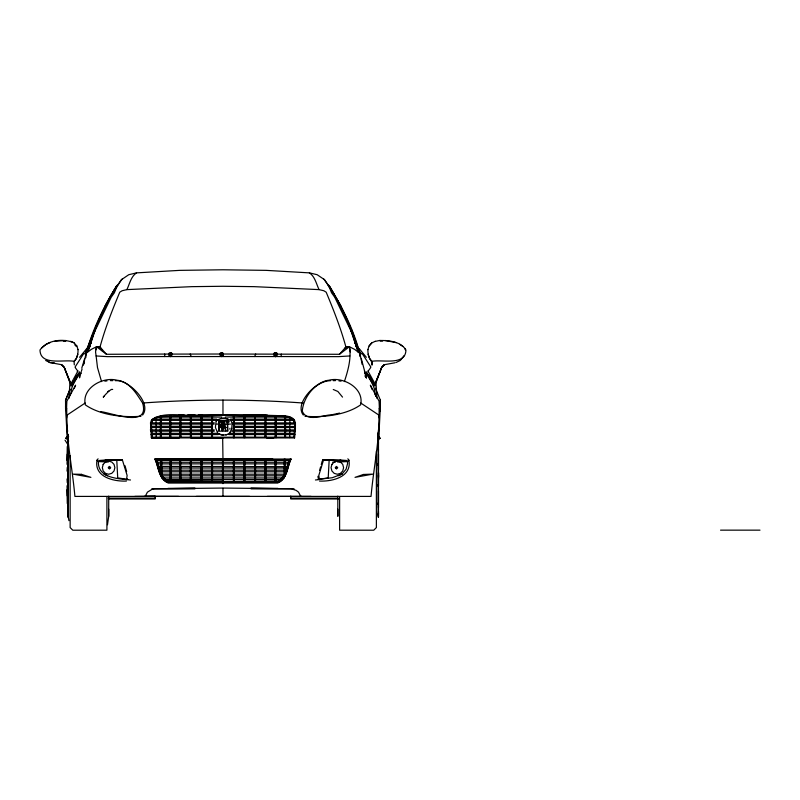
<?xml version="1.0" encoding="UTF-8"?>
<svg xmlns="http://www.w3.org/2000/svg" width="800" height="800" viewBox="0 0 800 800"><rect width="100%" height="100%" fill="white"/><g stroke="black" fill="none" stroke-linecap="round" stroke-linejoin="round"><path stroke-width="1.2" d="M67.13 437L65.56 406.61L66.07 410.64M65.56 409.12L65.56 400.16L70.1 389.16L65.57 400.18L65.7 408.6L65.6 402.78M68.02 471.89L68.05 485.91M169.65 356.07L168.97 353.36M168.97 354.06L169.25 355.61L170.4 356.59L171.56 355.66L171.83 353.36M360.03 356.61L359.63 353.2L354.57 349.34L349.42 346.74L339.47 354.29L222.96 354.02L222.69 355.61L221.53 356.54L220.37 355.61L220.1 353.32M222.53 482.06L222.54 459.66L223.4 459.66L223.4 482.06L222.53 482.06L223.4 482.06M222.97 481.93L222.97 459.5M153.33 418.89L159.42 416.6L222.97 415.44L222.97 414.79M222.96 356.53L222.96 353.32M233.47 460.19L233.47 481.72L234.33 481.72L234.33 460.19L233.84 460.35M233.9 481.59L233.9 459.96M233.9 437.28L233.9 431.35M233.47 424.06L234.33 424.06L233.9 414.7M244 460.18L244 481.72L244.86 481.72L244.87 460.18L244.38 460.35M244 437.71L244 414.78M244.43 481.51L244.44 459.96M244.43 437.26L244.03 415.4M244.86 437.71L244.87 414.78M254.64 460.18L254.64 481.76L255.5 481.76L255.5 460.18L255 460.35M254.64 437.19L255.07 414.9L255.5 437.19M255.06 481.41L254.64 481.76L255.07 459.95M255.07 437.24L255.07 431.36M255.07 430.21C253.76 431.44 256.4 431.47 255.07 430.21L255.1 415.71M265.05 460.17L265.05 481.76L265.91 481.76L265.91 460.17L265.42 460.35M265.05 437.2L265.05 415.38L265.91 415.38L265.91 437.19M265.06 481.61L265.91 481.61L265.05 481.76L265.48 459.95M265.48 437.23L265.48 431.35M265.48 430.19C264.26 431.43 266.69 431.43 265.48 430.19L265.48 415.37M274.94 481.76L274.94 460.15L275.8 460.15L275.8 481.76L274.94 481.76L275.79 460.15M275.6 437.23L275.6 431.36M276.03 431.15L275.61 415.59M276.03 437.71L276.04 415.59L275.17 415.59L275.17 437.19L276.03 437.19M275.35 356.52L276.66 355.61L276.94 353.36L274.09 353.36L274.51 355.85L275.68 356.54M284.2 477.91L284.2 459.16M284.63 473.74L284.63 460.33M284.87 437.2L284.67 415.84L285.53 415.84L285.53 437.53M285.06 475.64L285.07 459.15M285.09 437.24L285.09 431.35M285.52 431.15L285.12 416.5M378.5 478.19L378.5 472.49M68.04 450.08L68.05 434.46L68.04 441.65M294.67 429.22L294.69 422.92L293.58 419.98L288.7 417.18L283.1 416.34L222.97 415.3L162.83 416.34L154.3 418.3L152.36 419.98L151.25 423L152.81 419.94M295.41 429.31L295.43 422.81M378.48 490.76L378.47 507.6M378.49 449.53L378.48 469.7M378.16 447.08L378.48 442.46M68.04 437.14L68.04 434.34M68.04 469.7L68.04 449.53M68.06 508.43L68.05 515.61M107.49 524.77L108.69 516.33L108.71 509.17M294.68 426.52L234.09 426.29M294.68 423.84L294.65 422.9L232.85 422.87M378.46 513.8L378.48 511.42M68.05 512.93L68.05 517.03L68.05 454.03M378.48 434.34L378.48 437.14M379.68 411.66L380.37 406.61L378.8 437M289.53 461.79L289.55 459.37M289.73 437.62L289.9 417.08M378.17 514L378.48 517.03L378.48 454.03M127.03 479.12L127.63 479.35L126.53 479.58L127.12 475.43L122.35 459.85L99.35 460.53L98.4 461.58C97.61 478.35 118.46 478.71 130.5 479.99M267.33 496.41L371.03 496.41C373.87 464.69 381.1 433.09 379.04 401.12L370.35 385.18L372.16 389.54M375.38 388.06L380.37 400.16L380.24 408.6L380.37 400.98L380.31 403.69M364.88 375.87L366.38 377.86L366.5 374.06L364.85 373.28M78.04 349.54C78.17 353.67 77.34 358.51 74.04 361.32C63.9 359.26 40.22 366.1 40 349.98C47.01 339.91 63.29 338.1 74.06 342.87M67.27 446.54L67.03 460.4M67.04 489.67L67.27 503.52M103.41 397.11L103.86 396.33C100.71 400.23 110.73 387.56 112.68 389.5M70.99 393.5C70.91 386.26 75.81 379.98 79.43 374.06L81.08 373.28M178.6 496.41L74.91 496.41C72.06 464.69 64.83 433.09 66.89 401.12L75.59 385.18L74.23 388.45M67.27 454.17L67.03 464.33M69 398.32L69.88 383.45M67.04 485.75L67.27 495.89M77.89 371.08L70.51 384.57L70.75 383.45M85.77 357.75L86.3 353.2L91.36 349.34L96.51 346.74L106.44 354.29L164.64 354.07L164.8 356.55L281.12 356.55L281.27 354.07M83.89 363.28C89.39 335.52 102.17 309.32 117.06 285.36L116.71 285.6C104.7 306.17 94.58 328.05 88.06 350.98M339.47 354.29L345.83 347.04L349.42 346.72C351.48 358.4 348.03 370.49 344.38 381.6M285.53 415.84L245.36 414.65L267.36 415.11M371.61 364.9L371.9 361.32C368.59 358.51 367.76 353.67 367.9 349.54M284.59 476.54L285.06 470.79M168.97 353.93L170.4 352.65L171.57 353.09L171.02 356.35M220.1 353.89L221.53 352.61L222.71 353.05L222.16 356.3M276.69 353.09L276.94 353.93L274.09 353.93L274.34 353.09L276.69 353.09L276.14 356.34L275.51 356.59L274.35 355.65L274.09 354.06M266.63 437.93L294.59 437.92L295.41 429.32M293.85 437.33L294.67 429.08M98.08 458.81L97.01 460.18C93.93 476.95 113.5 481.63 126.4 481.07M294.46 431.15L294.59 429.93L232.85 429.93M294.12 434.57L294.25 433.34L230.34 433.34M171.82 354.1L220.53 354.02M276.94 354.1L274.09 354.05L274.76 356.05M377.99 433.74L379.23 424.33L379.36 408.14L379.49 408.71M223.98 421.21L222.61 430.63L223.5 427.76L224.99 427.76L225.41 430.63L225.95 430.63L223.98 421.21L224.49 421.23M66.62 418.17L67.06 415.09L85.14 403.05M67.04 478.96L67.27 482.68M67.27 467.41L67.03 471.12M171.83 354.05L171.54 355.57M222.96 354L222.49 355.84L221.36 356.48M276.94 354.07L276.14 356.34M231.76 428.4C231.43 431.1 232.77 422.16 231.12 420.96C227.1 417.29 220.36 417.3 216.19 420.96L215.38 427.32L217.71 433.23L222.54 435.14L226.7 434.64L225.68 434.91M95.94 349.76L96.49 346.76L100.08 347.04L106.44 354.29M222.79 466.4L222.54 467.75L223.4 467.75L223.15 466.4M222.77 470.19C221.42 471.98 224.46 471.91 223.17 470.19M222.79 474.21L222.54 475.46L223.4 475.46L223.15 474.21M286.14 470.18L285.83 471.79L160.1 471.79L159.79 470.18L286.14 470.18L285.62 471.79M287.29 466.39L286.99 468L158.95 468L158.64 466.39L287.23 466.65M288.74 462.25L288.43 463.86L157.5 463.86L157.19 462.25L288.74 462.25L288.31 463.86M180.33 477.98L180.02 479.39L180.89 479.38L180.58 477.98M170.46 477.98L170.13 479.49L170.99 479.47L170.67 477.98M190.76 477.98L190.43 479.38L191.3 479.37L190.97 477.98M201.4 477.98L201.07 479.46L201.93 479.45L201.6 477.98M211.92 477.98L211.6 479.43L212.47 479.43L212.47 460.19L211.6 460.19L211.61 481.76C212.49 482.3 212.47 480.52 212.15 477.98M229.81 429.16L230 428.24M233.78 477.98L233.46 479.43L234.33 479.43L234.01 477.98M244.34 477.98L244 479.45L244.86 479.46L244.53 477.98M254.96 477.98L254.64 479.37L255.5 479.38L255.17 477.98M265.37 477.98L265.05 479.38L265.91 479.39L265.59 477.98M275.27 477.98L274.94 479.47L275.8 479.49L275.47 477.98M180.31 466.39C179.29 468.15 181.62 468.16 180.59 466.39M180.3 470.18C178.98 471.9 181.93 471.9 180.61 470.18M170.43 466.39L170.13 467.92L170.99 467.9L170.69 466.39M180.32 474.2C179.32 475.87 181.59 475.89 180.59 474.2M190.73 466.39L190.43 467.75L191.29 467.73L191 466.39M201.37 466.39C200.19 468.25 202.79 468.22 201.63 466.39M211.88 466.39L211.6 467.78L212.47 467.78L212.19 466.39M99.73 348.1C104.82 329 112.16 310.44 119.76 292.19L122.14 290.74L126.87 289.62L191.87 286.65L222.97 286.27L254.07 286.65L319.07 289.62L323.79 290.74L326.18 292.19C333.78 310.44 341.11 329 346.2 348.1M170.42 470.18C169.31 472.06 171.81 472.03 170.7 470.18M190.71 470.18C189.37 471.87 192.39 471.92 191.02 470.18M201.35 470.18C200.02 471.94 202.97 471.91 201.65 470.18M211.86 470.18C210.69 471.92 213.3 471.85 212.21 470.18M233.74 466.39L233.47 467.78L234.33 467.78L234.05 466.39M244.3 466.39C243.14 468.22 245.74 468.25 244.57 466.39M254.93 466.39L254.64 467.73L255.5 467.75L255.21 466.39M265.34 466.39C264.14 468.21 266.81 468.2 265.62 466.39M275.25 466.39L274.94 467.9L275.8 467.92L275.5 466.39M170.44 474.2L170.13 475.67L170.99 475.65L170.68 474.2M190.73 474.2L190.43 475.47L191.3 475.46L191 474.2M201.37 474.2C200.34 475.9 202.65 475.87 201.63 474.2M211.88 474.2L211.6 475.49L212.47 475.48L212.19 474.2M233.73 470.18C232.67 471.87 235.13 471.87 234.07 470.18M244.28 470.18C242.97 471.91 245.92 471.94 244.58 470.18M254.92 470.18C253.64 471.8 256.57 471.89 255.22 470.18M265.33 470.18C264 471.9 266.96 471.91 265.63 470.18M275.23 470.18C274.13 472.03 276.63 472.06 275.51 470.18M233.74 474.2L233.47 475.48L234.33 475.49L234.05 474.2M244.3 474.2C243.29 475.87 245.59 475.9 244.56 474.2M254.94 474.2L254.64 475.46L255.5 475.47L255.2 474.2M265.35 474.2C264.32 475.9 266.65 475.89 265.61 474.2M275.25 474.2L274.94 475.65L275.8 475.67L275.49 474.2M161.17 466.39L160.87 467.93L161.73 467.9L161.43 466.39M161.15 470.18C159.84 472.09 162.75 472.05 161.45 470.18M284.5 466.39L284.2 467.9L285.06 467.93L284.76 466.39M66.44 408.71L66.57 408.14L66.71 424.33L67.63 431.38M284.48 470.18C283.19 472.05 286.09 472.09 284.78 470.18M330.67 380.67C315.73 381.01 303.08 397.32 302.29 411.27C307.06 422.47 322.64 415.11 331.55 414.79M180.33 462.31C179.08 463.79 181.77 464.21 180.58 462.31M170.46 462.25L170.13 463.73L170.99 463.71L170.66 462.25M190.75 462.25L190.43 463.59L191.29 463.58L190.97 462.25M201.39 462.25C200.17 464.08 202.81 464.05 201.61 462.25M211.91 462.25L211.6 463.62L212.47 463.62L212.16 462.25M233.77 462.25L233.47 463.62L234.33 463.62L234.03 462.25M244.33 462.25C243.12 464.05 245.76 464.08 244.54 462.25M254.96 462.25L254.64 463.58L255.5 463.59L255.18 462.25M265.35 462.31C264.13 464.08 266.87 463.98 265.59 462.25M275.27 462.25L274.94 463.71L275.8 463.73L275.48 462.25M161.19 462.25L160.87 463.75L161.73 463.73L161.41 462.25M284.52 462.25L284.2 463.73L285.06 463.75L284.74 462.25M89.65 347.29L90.87 342.63L89.55 346.96M88.16 351.34L93.35 334.26L111.18 297.25L114.36 292.8L116.36 287.91L121.26 279.81L128.78 274.7L136.56 272.87L179.76 270.36L222.97 269.79L266.17 270.36L309.37 272.87L317.15 274.7L324.68 279.81L329.58 287.91L331.57 292.8L334.75 297.25L352.58 334.26L357.46 350.16M319.61 470.43L320.6 466.9M321.26 464.55L322.24 461.02M378.15 465.56L378.15 463.5M68.38 484.52L68.38 486.57M81.23 371.76L79.55 377.86L79.43 374.06M169.91 420.35L170.33 419.21L170.75 420.35M275.18 420.35L275.61 419.21L276.02 420.35M81.78 368.09L84.61 358.76M180.06 427.46L180.45 426.5L180.88 427.52M81.5 370.84L82.07 369.02M68.14 436.62L67.08 436.66L66.45 438.63L68.72 441.1M68.38 502.99L68.05 507.6M160.42 420.35L160.84 419.19L161.26 420.35M284.67 420.35L285.1 419.19L285.51 420.35M169.91 424.09L170.33 423.02L170.76 424.09M275.17 424.09L275.6 423.02L276.03 424.09M367.89 349.63L369.1 345.91L371.88 342.78M90.3 344.67L95.17 330.13M169.93 427.52L170.33 426.51L170.74 427.52M276.72 355.38L276.27 356.07M68.38 463.5L68.38 465.56M275.21 427.5L275.6 426.51L276 427.52M154.91 459.05L291.02 459.05C287.3 466.83 287.37 479.07 278.06 482.81L167.88 482.81C158.56 479.07 158.63 466.83 154.91 459.05L272.77 459.05M291.02 459.05L290.9 459.16C287.17 466.92 287.2 478.7 278.05 482.52L167.89 482.52C158.74 478.7 158.77 466.92 155.03 459.16L156.69 460.35L160.15 470.26M284.63 473.56L289.25 460.35L290.9 459.16M77.85 354.17L76.31 358.55L74.06 361.62M160.41 424.09L160.84 423L161.06 437.2M285.06 473.36L284.31 475.81L161.62 475.81L161.31 474.2L284.51 474.2M83.39 365.12L84.51 362M231.48 429.38L229.48 433.23L230.1 432.35M378.15 486.57L378.15 484.52M150.5 422.83L151.65 419.71C165.48 410.47 184.86 417.29 200.57 414.65M160.44 427.52L160.84 426.5L161.25 427.52M375.9 383L381.6 367.55L384.05 364.92L381.6 367.55L375.81 382.03L381.81 367.18L383.85 365.27M265.05 427.52L265.48 426.5L265.9 427.52M254.73 356.53L255.69 354.03M87.97 349.3L90.18 343.59M73.91 380.63L72.17 385.68L79.53 372.25M152.22 420.35L153.18 419.12L216.74 419.12M126.87 289.62C129.64 283.97 130.95 276.47 136.56 272.87M233.9 423.02L233.56 423.85M211.65 427.44L212.04 426.51L212.46 427.52L150.51 427.52M201.11 427.46L201.5 426.55L201.92 427.52M244.05 427.46L244.43 426.55L244.85 427.52M212.04 430.19C213.13 431.45 210.94 431.45 212.04 430.19L212.03 414.7M169.91 431.15L170.33 415.59M169.91 434.57L170.33 433.68L170.75 434.57M275.17 431.15L275.6 430.2M190.86 430.21C189.54 431.47 192.18 431.44 190.86 430.21L190.86 415.72M283.98 475.81L284.43 474.81M275.18 434.57L275.6 433.68L276.02 434.57M119.61 282.4L116.19 286.96C102.31 307.41 94.57 331.08 84.98 353.47L83.34 354.16L75.02 367.12M180.45 430.19C179.25 431.43 181.67 431.43 180.45 430.19L180.45 415.37M233.51 427.43L294.67 427.52M284.69 427.52L285.1 426.5L285.49 427.52M68.36 514L68.36 514.57M378.16 436.1L378.16 435.56M190.43 427.52L190.86 426.52L191.3 427.51L190.68 427.52M211.61 434.57L212.04 433.67L212.46 434.57M233.47 434.57L233.9 433.67L234.32 434.57M201.07 431.15L201.5 430.23L201.93 431.15M160.41 431.15L161.27 415.88L160.4 415.84L160.41 437.53M201.08 434.57L201.5 433.71L201.92 434.57M244 431.15L244.43 430.23L244.86 431.15M160.41 434.57L160.83 433.68L161.1 434.57M244.01 434.57L244.43 433.71L244.85 434.57M134.84 496.41L145.25 496.32L147.41 492.15L152.12 489.27L154.69 488.79L194.9 488.87M115.28 289.24L116.97 286.07M171.54 355.56L170.59 356.53L169.4 355.86M285.14 430.27L284.66 431.14L285.3 431.15M404.12 355.63L400.28 360.48L396.06 362.5M79.72 371.98L70.93 385.99L73.69 380.66M105.26 305.68L116.92 286.04M282.17 477.99L281 479.59M375.58 396.39L376.28 395.18L375.56 395.8M74.85 378.73L76.79 375.78M68.37 447.08L68.37 445.58M75.88 377.04L78.06 373.89M368.76 370.28L370.55 367.79M122.22 279.01L120.05 281.84M378.15 504.5L378.15 502.99M344.52 348.72L345.83 347.04L349.41 346.73L350.38 351.9M65.74 438.34L67.08 436.66M68.5 436.54L67.64 437.47M79.58 357.3L86.92 348.38M142.61 415.05C152.01 403.21 129.4 381.02 117.22 380.27C102.65 376.22 81.37 388.33 85.34 404.86C100.05 415.26 123.37 417.69 140.95 416.24M65.82 438.27L67.97 436.53M369.1 346L371.87 342.87L375.28 341.28M41.59 348.04L46.27 344.28L50.15 342.56M77.26 371.6L77.9 370.91M377.97 440.28L379.48 438.63L378.86 436.66L377.79 436.62L379.37 438.41M283.86 475.76L278.92 481.13L222.97 481.6L167.01 481.13L162.07 475.76M67.54 437.48L68.31 436.7M294.59 437.92L293.85 437.18L152.08 437.18L151.34 437.92L150.5 422.81M337.57 462L347.53 461.58L348.93 460.18L347.85 458.81M342.12 474L346.1 469.16L347.56 463.63L347.53 461.58L346.58 460.53L322.57 459.85L329.16 460.06L328.21 477.89L318.3 479.35L332.27 477.73L342.12 474L338.4 475.75M67.91 437.48L68.67 436.81M222.69 355.61L221.53 356.54L220.37 355.61M276.67 355.65L275.51 356.59L274.35 355.65M216.19 421.01L218.43 419.49M170.55 481.25L170.13 481.56L170.99 481.76L170.13 481.76L170.13 460.15L170.99 460.15L170.99 481.76M170.4 352.65L170.4 354.23L169.38 354.97L169.77 356.35M221.53 352.61L221.53 354.18L220.51 354.92L220.91 356.3M275.51 352.65L275.51 354.22L274.5 354.96L274.89 356.34M229.48 433.18L226.7 434.69M180.88 460.17L180.02 460.17L180.02 481.76L180.89 481.76L180.51 460.35M191.29 460.18L190.43 460.18L190.43 481.76L191.3 481.76L190.93 460.35M170.14 460.15L170.99 460.15M201.5 415.58L201.5 437.26M161.3 460.33L161.73 475.37L160.87 473.36M201.93 460.18L201.07 460.18L201.07 481.76L201.93 481.76L201.93 460.18L201.07 460.18M223.03 460.35L222.91 460.35M180.02 481.76L180.88 481.61M190.43 481.76L191.29 481.66M201.5 481.63L201.5 459.96M394.99 362.77L384.27 364.72M276.94 353.36L274.09 354.06L276.94 354.06M222.97 415.4L223.4 414.8L222.54 414.8L222.95 415.39L286.51 416.6L292.6 418.89M234.33 415.35L233.47 415.34M332.69 414.59L339.6 413.09M222.53 481.71L223.4 481.71L168 481.58A11.93 11.75 -31.8 0 1 161.1 474.14L156.36 460.11L289.57 460.11L284.83 474.14A11.93 11.75 31.9 0 1 277.93 481.58L222.97 481.73M375.27 341.37L380.06 340.41M220.96 418.53L222.3 418.29M151.85 488.82L222.97 488.06L294.08 488.82M97.01 460.18L98.4 461.58L106.03 460.24L99.35 460.53M161.27 415.88L160.4 415.84M161.15 423.76L160.4 416.66L161.27 416.57M104.82 381.18L107 380.89M54.97 341.23L65.87 340.5M331.72 460.05L333.1 460.06M315.43 479.99L319.4 479.58L318.81 475.43L323.58 459.85L340.53 460.24M345.83 347.04L349.43 346.76M319.53 481.07C332.43 481.63 352 476.95 348.93 460.18M115.26 380.67C128.73 379.97 136.2 393.33 142.61 403.03C196.07 399.14 249.86 399.14 303.32 403.03M349.82 355.96L338.46 356.64L281.11 356.55M285.32 437.2L284.66 437.19M332.59 462.21L335.08 462.1M114.21 460.05L105.4 460.24L122.35 459.85M122.26 459.88L116.77 460.06L117.72 477.89L127.63 479.35M178.57 415.11L184.11 414.95M223.26 437.93L190.77 437.93M162.77 415.67L165.26 415.59M187.69 414.94L195.06 414.8M161.59 475.64L161.43 474.21L161.95 475.81M160.63 431.15L161.27 431.14L160.88 430.27M145.25 496.32L311.09 496.41M144.35 496.33L154.76 496.18M167.91 488.39L194.9 488.06M333.11 380.64L335.54 380.62M213.57 414.63L218.81 414.58M198.91 414.7L247.02 414.7M380.06 340.5C389.03 340.34 400.91 341.59 405.93 349.98C405.71 366.1 382.04 359.26 371.9 361.32L372.35 364.95L371.29 360.9M380.2 341.12L382.6 341.1M190.43 414.9L191.29 414.9L191.3 437.19L190.43 437.19L190.43 414.9L191.29 414.9M164.64 354.07L168.97 354.06M254.64 481.66L255.08 481.41M274.95 481.56L275.8 481.56L275.39 481.25M167.89 482.52L278.05 482.52M278.02 488.39L251.04 488.06M251.04 488.87L291.24 488.79L296.15 490.37L298.52 492.15L300.69 496.32L301.58 496.33M164.81 356.55L107.46 356.64L96.11 355.96L95.55 351.9L96.5 346.75L100.08 347.04L102.37 350.86M254.64 414.9L255.5 414.9M157.23 417.08L221.74 417.08M225.35 417.08L288.68 417.08M230.44 419.12L292.75 419.12L293.72 420.35M151.41 420.35L227.96 420.35M230.46 420.35L294.52 420.35M218.6 421.21L221 421.21L221 422.34L219.07 422.34L219.07 425.25L220.74 425.25L220.74 426.36L219.07 426.34L219.07 430.63L218.6 421.21L221 421.23M221.7 421.21L222.17 430.63L222.17 421.23M226.06 421.21L228.88 421.21L228.88 422.34L227.7 422.32L227.7 430.63L227.23 422.32L226.06 422.32L226.06 421.21L228.88 421.23M214.32 422.87L151.3 422.87L152.08 437.33M150.5 424.09L214.22 424.09M216.72 424.09L230.46 424.09M232.96 424.09L295.43 424.09M219.07 425.23L220.74 425.23M151.26 426.29L211.84 426.29M219.46 427.52L226.47 427.52M150.34 429.93L214.32 429.93M150.69 431.15L214.3 431.15M218.02 431.15L227.92 431.15M231.63 431.15L295.24 431.15M216.82 433.34L151.68 433.34L151.82 434.57M151.02 434.57L218.3 434.57M228.8 434.57L294.92 434.57M201.07 437.2L201.93 437.2M211.61 437.19L212.47 437.19M273.89 437.92L151.34 437.92L171.66 437.93M156.69 460.35L289.25 460.35M165.75 479.91L222.97 479.91M196.35 496.41L249.58 496.41M108.24 498.15L155.17 498.15M290.76 498.15L337.69 498.15M108.71 498.98L155.17 498.98L155.17 496.17M338.47 498.98L290.76 498.98L290.76 496.17M720.54 530.15L760 530.15M161.27 437.19L160.61 437.2M169.9 437.19L170.76 437.19L170.76 415.59L169.9 415.59L169.9 437.71M172.04 437.93L179.31 437.93M63.34 341.1L65.74 341.12M227.12 414.58L232.36 414.63M250.87 414.8L258.25 414.94M255.26 427.52L254.64 427.51L255.07 426.52L255.5 427.52M110.4 380.62L112.83 380.64M284.83 434.57L285.09 433.68L285.52 434.57M284.82 424.09L285.1 423L285.52 424.09M261.83 414.95L263.65 415M280.67 415.59C285.37 415.9 290.95 415.9 294.29 419.73L295.43 422.83M222.67 437.93L222.97 459.16M98.4 461.58L108.36 462M346.58 460.53L339.9 460.24L347.53 461.58M157.19 462.25L157.63 463.86M159.79 470.18L160.31 471.79M54.54 363.02L49.83 362.57L47.82 361.15M385.03 340.47L396.32 342.66M338.93 380.89L341.11 381.18M61.66 364.72L49.88 362.5L45.65 360.48M160.47 416.67L161.27 426.68M220.49 434.69L223.59 435.19M368.41 371.31L367.88 370.87L375.43 384.57L375.24 383.59M368.5 374.79L375 385.99L366.37 372.02M100.86 411.64C112.49 413.1 150.05 428.29 142.61 403.03M304.99 416.24C322.56 417.69 345.88 415.26 360.6 404.86C364.57 388.33 343.28 376.22 328.71 380.27C316.53 381.02 293.92 403.21 303.32 415.05M227.65 418.93L223.66 418.15M68.37 435.56L68.37 436.1M359.3 352.72L362.6 354.16L370.92 367.12M333.26 389.5L337.88 391.48L342.52 397.11M70.66 341.28L74.06 342.78L76.83 346M103.81 474L107.53 475.75M360.79 403.05L378.87 415.09L379.31 418.17M219.51 434.31L218.58 433.82M309.37 272.87C314.99 276.47 316.3 283.97 319.07 289.62M399.66 344.28L403 346.53M275.51 354.22L276.53 354.96L274.5 354.96L274.34 353.09M221.53 354.18L222.55 354.92L220.51 354.92L220.35 353.05M170.4 354.23L171.42 354.97L169.38 354.97L169.22 353.09M170.99 481.56L170.56 460.35M220.78 356.01L220.1 354.01M62.08 365.27L64.33 367.55L70.13 382.03L64.12 367.18L61.89 364.92L64.33 367.55L70.04 383M377.71 436.88L378.3 437.47M377.62 436.7L378.39 437.48M74.78 344.8L76.07 346.25M380.12 438.27L377.96 436.53L379.29 438.18M164.93 479.59L163.76 477.99M359.02 348.38L366.35 357.3M327.84 284.3L340.67 305.68L350.53 327.22M327.3 283.64L323.71 279.01M378.86 436.66L380.19 438.34M68.38 504.5L68.04 490.76M371.88 361.62L369.62 358.55L368.08 354.17M75.38 367.79L77.17 370.28M369.7 376.52L370.93 378.29M65.01 440.15L67.52 444M366.5 374.06C370.41 380.31 375.43 387.01 375 394.75M360.96 353.47L359.01 350.41L351.05 328.36M340.67 305.68L328.4 285.01L329.53 287.12M69.96 395.71L69.94 395.45M170.33 430.2L170.76 431.15M293.13 419.94L294.69 423.06M234.32 427.52L233.97 426.68M366.4 372.25L373.76 385.68L371.35 378.94M371.35 378.9L371.68 379.73M355.41 343.4L355.07 342.63L355.98 346.13M356.2 344.73L358.41 350.44M190.23 354.03L191.19 356.53M405.02 348.79L405.4 349.89M350.77 330.13L355.26 343.55M76.83 345.91L78.04 349.63M101.55 381.6L97.49 367.57L96.12 355.96M361.32 358.76L366.38 377.62M222.71 353.05L222.96 353.89M171.57 353.09L171.83 353.93M364.44 370.84L366.38 377.86M125.01 465.73L126.65 471.61M355.74 344.59L356.71 348.15M358.19 352.18C351.72 328.79 341.43 306.53 329.22 285.6L328.87 285.36C343.78 309.66 357.18 336.15 362.13 364.39M159.04 468L158.65 466.39M68.93 520.67L68.33 517.23L68.33 434.92M68.08 434.88L68.37 437.16M317.96 476.31L318.19 478.34M151.34 429.93L151.47 431.15M151.26 429.08L152.08 437.18M74.04 361.32L74.32 364.9M376.05 383.45L376.93 398.32M156.03 417.08L156.2 437.39M378.47 512.93L378.48 515.61M68.01 475.04L68.02 478.19M378.48 440.66L378.48 433.03L378.48 450.08M378.47 475.04L378.48 485.91M337.81 509.17L337.84 516.33L337.81 496.13M68.04 442.46L68.05 446.04M380.37 400.16L380.37 409.12M378.51 473.05L378.51 477.03M378.19 432.83L378.19 517.23M376.38 451.22L376.38 527.57L373.74 530.21L339.61 530.19L339.61 496.77M222.97 400.06L222.97 414.54M222.97 482.59L222.97 483.66M222.97 488.31L222.97 496.18M212.04 431.35L212.04 437.28M212.03 459.96L212.04 481.63M201.93 414.78L201.93 437.71M201.07 414.78L201.07 437.71M190.86 431.36L190.86 437.24M190.86 459.95L190.87 481.63M180.45 431.35L180.46 437.23M180.45 459.95L180.46 481.62M170.33 431.36L170.33 437.23M161.73 459.16L161.73 477.91M160.84 431.35L160.84 437.24M160.87 459.15L160.87 475.64M108.71 496.13L108.69 516.33M106.91 496.77L106.91 530.19L72.78 530.21L70.14 527.57L70.14 455.73M68.02 471.46L68.02 477.03M233.47 414.78L233.46 437.71L234.33 437.71L234.33 414.78L233.47 414.78M224.22 422.19C222.3 427.87 226.08 429.02 224.22 422.22M335.86 467.47C336.27 469.42 337.57 466.2 335.86 467.47M222.83 477.99L222.53 479.4L223.4 479.4L222.83 477.99M222.82 462.26L222.54 463.6L223.4 463.6L222.82 462.26M109.11 467.33C109.19 469.47 111.09 466.52 109.11 467.33M103.18 464.4L102.34 467.68L103.18 470.96L105.47 473.36L108.61 474.24L111.74 473.36L114.03 470.96L114.87 467.68L114.03 464.4L111.74 462L108.61 461.12L105.47 462L103.18 464.4M331.9 464.4L331.06 467.68L331.9 470.96L334.2 473.36L337.33 474.24L340.46 473.36L342.75 470.96L343.59 467.68L342.75 464.4L340.46 462L337.33 461.12L334.2 462L331.9 464.4M180.09 420.09L180.88 420.32L180.45 419.19L180.09 420.09M265.11 420.12L265.91 420.34L265.48 419.19L265.11 420.12M180.09 423.84L180.89 424.05L180.45 423L180.09 423.84M265.11 423.86L265.91 424.07L265.48 423L265.11 423.86M212.03 419.21L211.6 420.32L212.47 420.31L212.03 419.21M233.9 419.21L233.47 420.31L234.33 420.32L233.9 419.21M201.5 419.25L201.07 420.34L201.93 420.34L201.5 419.25M190.86 419.22C189.53 420.69 192.21 420.71 190.86 419.22M244.44 419.25L244 420.34L244.87 420.34L244.44 419.25M255.07 419.22C253.81 420.62 256.39 420.68 255.07 419.22M180.13 434.31C180.99 435.72 180.78 432.7 180.13 434.31M212.03 423.02C210.82 424.41 213.25 424.4 212.03 423.02M265.13 434.33C266.11 435.68 265.72 432.69 265.13 434.33M201.5 423.06C200.31 424.41 202.68 424.4 201.5 423.06M190.86 423.03C189.35 424.42 192.4 424.44 190.86 423.03M244.43 423.06C243.25 424.4 245.62 424.41 244.43 423.06M255.07 423.03C253.59 424.35 256.64 424.44 255.07 423.03M233.9 430.19C232.8 431.45 235 431.45 233.9 430.19M190.86 433.68C189.58 434.87 192.19 434.91 190.86 433.68M255.07 433.68C253.88 434.78 256.4 434.9 255.07 433.68M108.05 391.48L108.65 391.27L108.05 391.48M282.34 477.98L281.39 479.59L164.55 479.59L163.59 477.98L282.34 477.98M109.42 466.45L108.21 467.73L109.47 468.96L110.68 467.68L109.42 466.45M336.51 466.45L335.25 467.68L336.46 468.96L337.72 467.73L336.51 466.45M180.86 415.74L180.02 415.77L180.88 415.74M170.41 416.16L169.9 416.1L170.41 416.16M265.86 415.78L265.05 415.74L265.91 415.77M212.06 415.46L212.03 415.47M275.68 416.17L275.17 416.08L275.68 416.17M363.46 474.46L355.02 477.36L372.76 474.14L363.46 474.46M212.46 414.78L211.6 414.78L211.61 437.71L212.47 437.71L212.46 414.78M180.88 415.38L180.02 415.38L180.02 437.19L180.89 437.2L180.88 415.38M81.44 474.34L73.17 474.14L90.91 477.36L81.44 474.34"/></g></svg>
